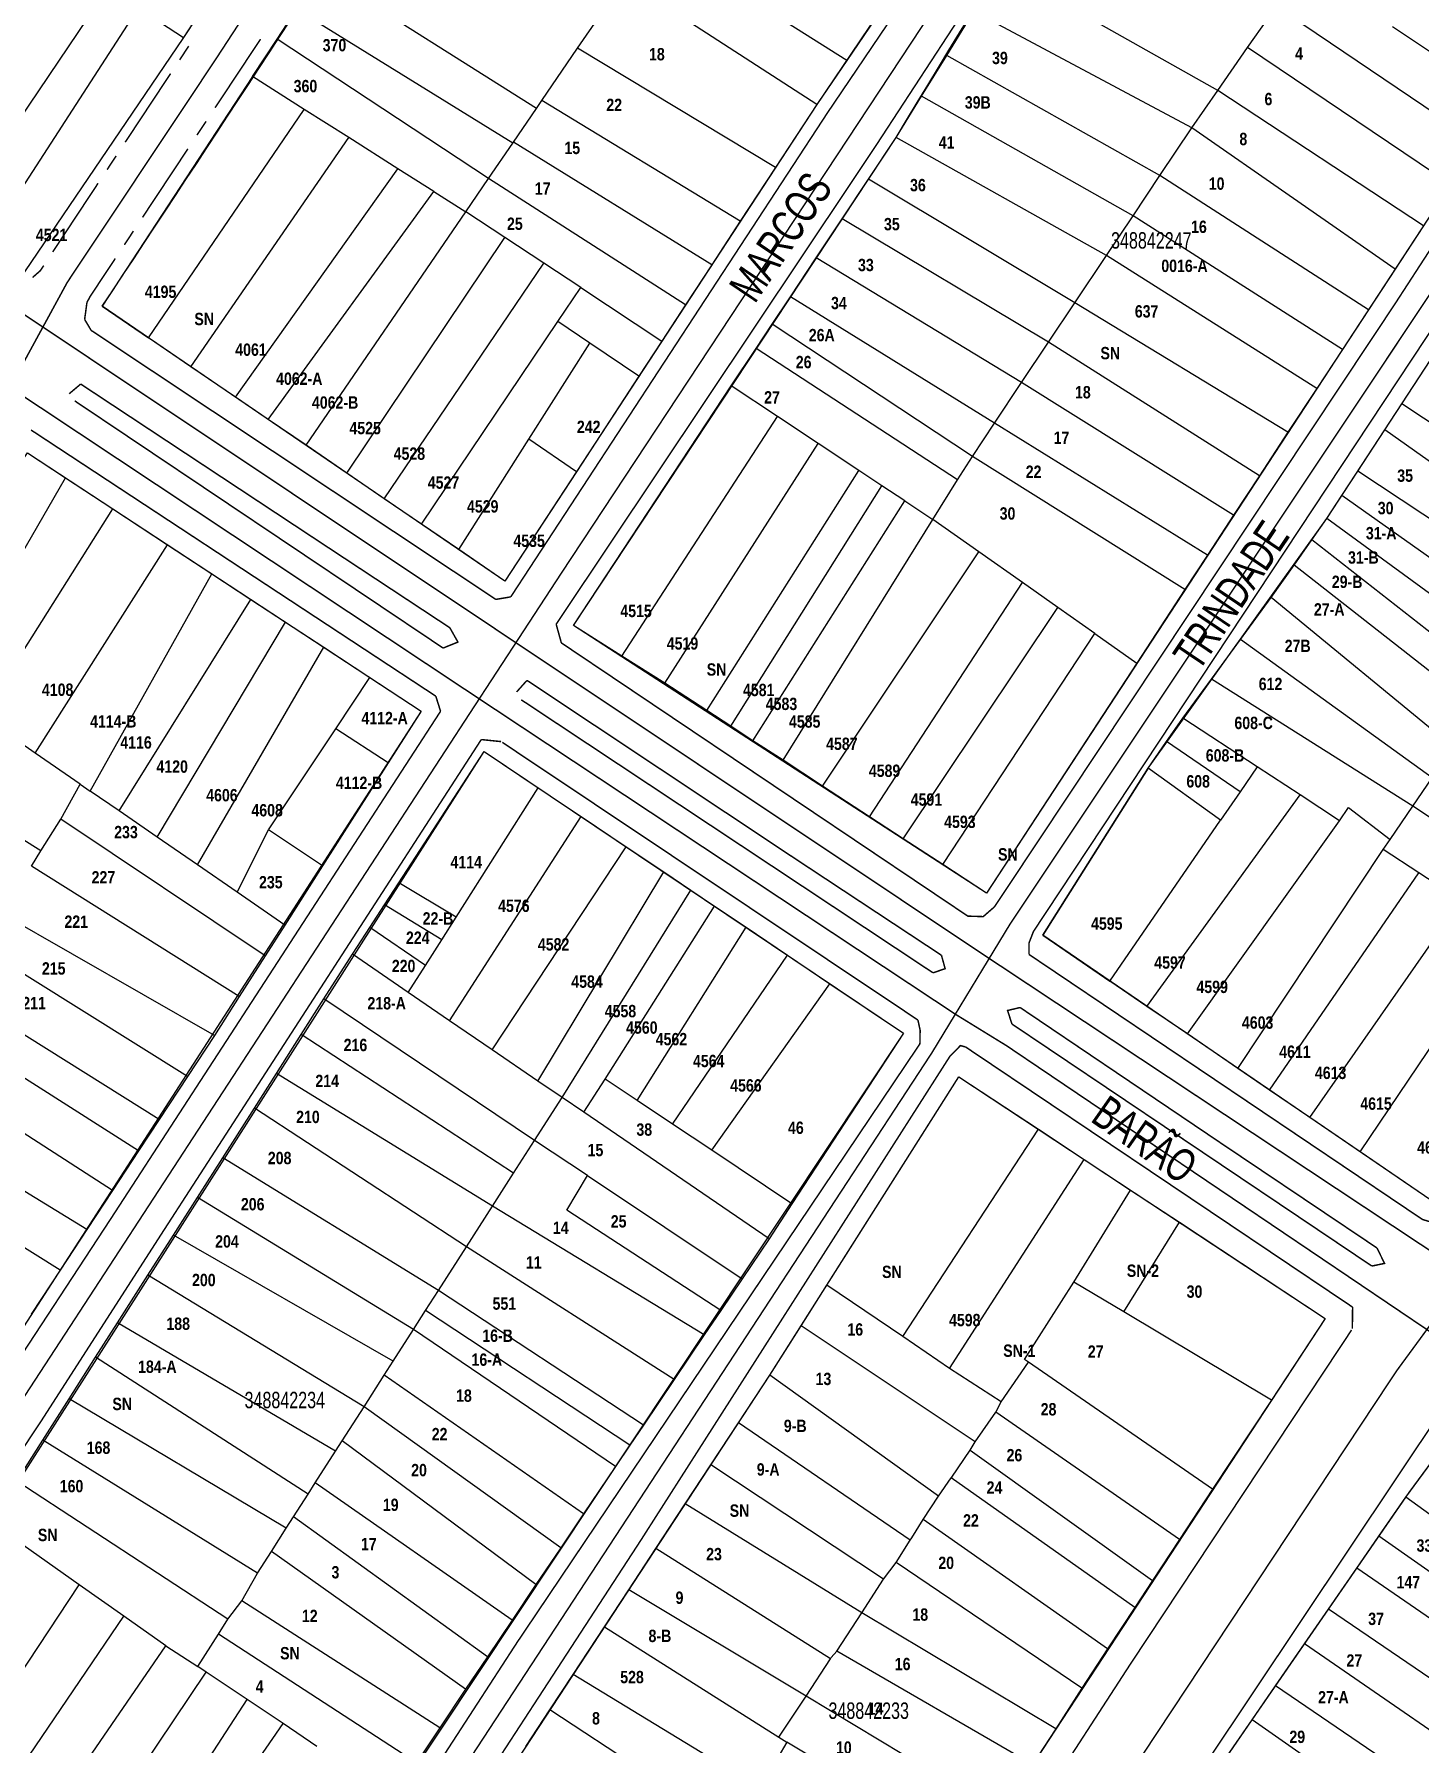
# Model space of a CAD drawing. Extents: x 203136 to 205923, y 4839890 to 4842982.
# Drawn here: x 205352.2 to 205520.8, y 4840699.6 to 4840907.6 of the extents above; entities that cross this region are included whole.
import ezdxf
from ezdxf.enums import TextEntityAlignment as Align

# ---------------------------------------------------------------- set-up
doc = ezdxf.new("R2010")
doc.units = 0
doc.header["$LTSCALE"] = 1.5
doc.header["$MEASUREMENT"] = 0
doc.linetypes.add('TRACO_13', pattern=[8, 5, -1, 1, -1])
for name, color, linetype in [('CD_MALHA_LOTES', 40, 'CONTINUOUS'), ('CD_TXT_QUADRA', 7, 'CONTINUOUS'), ('RU-QUADRAS', 210, 'CONTINUOUS'), ('SV-EIXO-RUA-N-PAV', 6, 'CONTINUOUS'), ('SV-EIXO-RUA-PAV', 20, 'CONTINUOUS'), ('SV-RUA-NAO-PAV-S-GUIA-C-GUIA', 7, 'CONTINUOUS'), ('SV-RUA-PAVIM-S-GUIA-C-GUIA', 7, 'CONTINUOUS'), ('SV-TXT-RUA-N-PAV-S-GUIA-C-GUIA', 7, 'CONTINUOUS'), ('SV-TXT-RUA-PAV-S-GUIA-C-GUIA', 7, 'CONTINUOUS'), ('Th_NmrPort', 1, 'CONTINUOUS')]:
    doc.layers.add(name, color=color, linetype=linetype)
doc.styles.add('ARIAL', font='ARIAL.TTF')
doc.styles.get("Standard").update_dxf_attribs({"font": 'swisscbo.ttf'})

msp = doc.modelspace()

# ---------------------------------------------------------------- linework, layer by layer
at = {"layer": 'CD_MALHA_LOTES', "linetype": 'Continuous', "flags": 128}
for points in [[(205451.06, 4840904.39), (205427.49, 4840919.27)], [(205496.18, 4840900.74), (205469.77, 4840915.67)], [(205341.99, 4840884.77), (205361.18, 4840913.2)], [(205413.31, 4840898.54), (205387.08, 4840915.11)], [(205447.42, 4840899.04), (205424.02, 4840914.2)], [(205373.62, 4840912.14), (205370.38, 4840907.17)], [(205455.88, 4840911.47), (205451.06, 4840904.39)], [(205346.22, 4840881.93), (205364.93, 4840910.74)], [(205364.93, 4840910.74), (205370.38, 4840907.17)], [(205381.76, 4840906.98), (205384.11, 4840910.58)], [(205410.42, 4840894.31), (205384.11, 4840910.58)], [(205418.32, 4840905.87), (205421.13, 4840909.97)], [(205463.21, 4840904.99), (205466.5, 4840910.35)], [(205493.04, 4840896.21), (205466.5, 4840910.35)], [(205499.81, 4840905.96), (205502.25, 4840909.47)], [(205527.84, 4840894.37), (205503.27, 4840910.95)], [(205370.38, 4840907.17), (205351.06, 4840878.68)], [(205378.78, 4840902.42), (205381.76, 4840906.98)], [(205407.49, 4840890.04), (205381.76, 4840906.98)], [(205522.68, 4840904.98), (205517.43, 4840908.48)], [(205413.97, 4840899.51), (205418.32, 4840905.87)], [(205442.37, 4840891.36), (205418.32, 4840905.87)], [(205460.16, 4840900.04), (205463.21, 4840904.99)], [(205489.14, 4840890.39), (205463.21, 4840904.99)], [(205496.18, 4840900.74), (205499.81, 4840905.96)], [(205524.52, 4840889.31), (205499.81, 4840905.96)], [(205451.06, 4840904.39), (205447.42, 4840899.04)], [(205378.78, 4840902.42), (205360.51, 4840874.49)], [(205385.07, 4840898.44), (205378.78, 4840902.42)], [(205493.04, 4840896.21), (205496.18, 4840900.74)], [(205521.21, 4840884.27), (205496.18, 4840900.74)], [(205410.52, 4840894.46), (205413.31, 4840898.54)], [(205413.31, 4840898.54), (205413.97, 4840899.51)], [(205438.11, 4840884.84), (205413.97, 4840899.51)], [(205447.42, 4840899.04), (205442.37, 4840891.36)], [(205457.06, 4840895), (205460.16, 4840900.04)], [(205485.87, 4840885.48), (205460.16, 4840900.04)], [(205366.12, 4840870.66), (205385.07, 4840898.44)], [(205390.48, 4840895.01), (205385.07, 4840898.44)], [(205371.28, 4840867.13), (205390.48, 4840895.01)], [(205396.46, 4840891.22), (205390.48, 4840895.01)], [(205410.42, 4840894.31), (205410.52, 4840894.46)], [(205434.64, 4840879.54), (205410.52, 4840894.46)], [(205453.7, 4840889.95), (205457.06, 4840895)], [(205482.66, 4840880.67), (205457.06, 4840895)], [(205489.14, 4840890.39), (205493.04, 4840896.21)], [(205517.76, 4840879.01), (205493.04, 4840896.21)], [(205407.49, 4840890.04), (205410.42, 4840894.31)], [(205376.71, 4840863.42), (205396.46, 4840891.22)], [(205400.85, 4840888.44), (205396.46, 4840891.22)], [(205442.37, 4840891.36), (205438.11, 4840884.84)], [(205485.87, 4840885.48), (205489.14, 4840890.39)], [(205514.5, 4840874.05), (205489.14, 4840890.39)], [(205380.7, 4840860.7), (205400.85, 4840888.44)], [(205400.85, 4840888.44), (205404.73, 4840885.99)], [(205404.73, 4840885.99), (205407.49, 4840890.04)], [(205431.45, 4840874.66), (205407.49, 4840890.04)], [(205450.5, 4840885.13), (205453.7, 4840889.95)], [(205478.8, 4840874.89), (205453.7, 4840889.95)], [(205385.29, 4840857.57), (205404.73, 4840885.99)], [(205409.48, 4840882.85), (205404.73, 4840885.99)], [(205438.11, 4840884.84), (205434.64, 4840879.54)], [(205447.34, 4840880.37), (205450.5, 4840885.13)], [(205475.61, 4840870.12), (205450.5, 4840885.13)], [(205482.66, 4840880.67), (205485.87, 4840885.48)], [(205511.34, 4840869.24), (205485.87, 4840885.48)], [(205521.21, 4840884.27), (205517.76, 4840879.01)], [(205390.23, 4840854.19), (205409.48, 4840882.85)], [(205414.22, 4840879.72), (205409.48, 4840882.85)], [(205444.2, 4840875.64), (205447.34, 4840880.37)], [(205472.32, 4840865.19), (205447.34, 4840880.37)], [(205478.8, 4840874.89), (205482.66, 4840880.67)], [(205508.21, 4840864.47), (205482.66, 4840880.67)], [(205394.79, 4840851.07), (205414.22, 4840879.72)], [(205418.7, 4840876.76), (205414.22, 4840879.72)], [(205434.64, 4840879.54), (205431.45, 4840874.66)], [(205517.76, 4840879.01), (205514.5, 4840874.05)], [(205415.93, 4840872.64), (205418.7, 4840876.76)], [(205418.7, 4840876.76), (205428.57, 4840870.24)], [(205360.51, 4840874.49), (205366.12, 4840870.66)], [(205431.45, 4840874.66), (205428.57, 4840870.24)], [(205441.97, 4840872.29), (205444.2, 4840875.64)], [(205469.04, 4840860.28), (205444.2, 4840875.64)], [(205475.61, 4840870.12), (205478.8, 4840874.89)], [(205504.72, 4840859.16), (205478.8, 4840874.89)], [(205514.5, 4840874.05), (205511.34, 4840869.24)], [(205399.34, 4840847.96), (205415.93, 4840872.64)], [(205419.81, 4840870.01), (205415.93, 4840872.64)], [(205440.03, 4840869.36), (205441.97, 4840872.29)], [(205466.33, 4840856.22), (205441.97, 4840872.29)], [(205371.28, 4840867.13), (205366.12, 4840870.66)], [(205412.4, 4840858.33), (205419.81, 4840870.01)], [(205425.78, 4840865.97), (205419.81, 4840870.01)], [(205428.57, 4840870.24), (205425.78, 4840865.97)], [(205472.32, 4840865.19), (205475.61, 4840870.12)], [(205501.24, 4840853.85), (205475.61, 4840870.12)], [(205437, 4840864.8), (205440.03, 4840869.36)], [(205464.54, 4840853.35), (205440.03, 4840869.36)], [(205511.34, 4840869.24), (205508.21, 4840864.47)], [(205376.71, 4840863.42), (205371.28, 4840867.13)], [(205425.78, 4840865.97), (205418.18, 4840854.35)], [(205518.57, 4840862.62), (205520.79, 4840866.02)], [(205380.7, 4840860.7), (205376.71, 4840863.42)], [(205417.8, 4840835.64), (205437, 4840864.8)], [(205442.63, 4840861.07), (205437, 4840864.8)], [(205469.04, 4840860.28), (205472.32, 4840865.19)], [(205498.1, 4840849.05), (205472.32, 4840865.19)], [(205508.21, 4840864.47), (205504.72, 4840859.16)], [(205516.5, 4840859.45), (205518.57, 4840862.62)], [(205541.94, 4840847.18), (205518.57, 4840862.62)], [(205385.29, 4840857.57), (205380.7, 4840860.7)], [(205423.7, 4840831.93), (205442.63, 4840861.07)], [(205447.59, 4840857.78), (205442.63, 4840861.07)], [(205466.33, 4840856.22), (205469.04, 4840860.28)], [(205494.94, 4840844.21), (205469.04, 4840860.28)], [(205504.72, 4840859.16), (205501.24, 4840853.85)], [(205513.21, 4840854.42), (205516.5, 4840859.45)], [(205539.54, 4840843.14), (205516.5, 4840859.45)], [(205390.23, 4840854.19), (205385.29, 4840857.57)], [(205403.86, 4840844.88), (205412.4, 4840858.33)], [(205418.18, 4840854.35), (205412.4, 4840858.33)], [(205428.93, 4840828.63), (205447.59, 4840857.78)], [(205452.51, 4840854.52), (205447.59, 4840857.78)], [(205351.4, 4840856.66), (205356.05, 4840853.61)], [(205464.54, 4840853.35), (205466.33, 4840856.22)], [(205492.19, 4840840.01), (205466.33, 4840856.22)], [(205341.14, 4840827.85), (205356.05, 4840853.61)], [(205356.05, 4840853.61), (205361.78, 4840849.85)], [(205394.79, 4840851.07), (205390.23, 4840854.19)], [(205418.18, 4840854.35), (205409.48, 4840841.04)], [(205434.04, 4840825.29), (205452.51, 4840854.52)], [(205455.33, 4840852.65), (205452.51, 4840854.52)], [(205461.54, 4840848.54), (205464.54, 4840853.35)], [(205501.24, 4840853.85), (205498.1, 4840849.05)], [(205511.29, 4840851.47), (205513.21, 4840854.42)], [(205536.92, 4840838.72), (205513.21, 4840854.42)], [(205399.34, 4840847.96), (205394.79, 4840851.07)], [(205436.94, 4840823.4), (205455.33, 4840852.65)], [(205439.65, 4840821.63), (205458.11, 4840850.81)], [(205458.11, 4840850.81), (205455.33, 4840852.65)], [(205458.11, 4840850.81), (205461.54, 4840848.54)], [(205509.46, 4840848.66), (205511.29, 4840851.47)], [(205534.44, 4840835.07), (205511.29, 4840851.47)], [(205345.85, 4840824.6), (205361.78, 4840849.85)], [(205361.78, 4840849.85), (205368.45, 4840845.47)], [(205498.1, 4840849.05), (205494.94, 4840844.21)], [(205507.64, 4840846.08), (205509.46, 4840848.66)], [(205532.32, 4840831.95), (205509.46, 4840848.66)], [(205403.86, 4840844.88), (205399.34, 4840847.96)], [(205443.3, 4840819.25), (205461.54, 4840848.54)], [(205467.1, 4840844.62), (205461.54, 4840848.54)], [(205352.33, 4840820.13), (205368.45, 4840845.47)], [(205368.45, 4840845.47), (205373.81, 4840841.95)], [(205409.48, 4840841.04), (205403.86, 4840844.88)], [(205448.09, 4840816.12), (205467.1, 4840844.62)], [(205472.43, 4840840.88), (205467.1, 4840844.62)], [(205505.47, 4840843), (205507.64, 4840846.08)], [(205529.99, 4840828.53), (205507.64, 4840846.08)], [(205494.94, 4840844.21), (205492.19, 4840840.01)], [(205502.68, 4840839.05), (205505.47, 4840843)], [(205527.88, 4840825.42), (205505.47, 4840843)], [(205359.04, 4840815.51), (205373.81, 4840841.95)], [(205373.81, 4840841.95), (205378.59, 4840838.81)], [(205453.82, 4840812.38), (205472.43, 4840840.88)], [(205476.73, 4840837.85), (205472.43, 4840840.88)], [(205362.54, 4840813.09), (205378.59, 4840838.81)], [(205378.59, 4840838.81), (205382.8, 4840836.05)], [(205492.19, 4840840.01), (205486.35, 4840831.08)], [(205498.94, 4840833.94), (205502.68, 4840839.05)], [(205524.79, 4840820.88), (205502.68, 4840839.05)], [(205457.92, 4840809.71), (205476.73, 4840837.85)], [(205481.24, 4840834.68), (205476.73, 4840837.85)], [(205367.18, 4840809.89), (205382.8, 4840836.05)], [(205382.8, 4840836.05), (205387.45, 4840833)], [(205423.7, 4840831.93), (205417.8, 4840835.64)], [(205462.72, 4840806.58), (205481.24, 4840834.68)], [(205481.24, 4840834.68), (205486.35, 4840831.08)], [(205372.09, 4840806.51), (205387.45, 4840833)], [(205387.45, 4840833), (205393.06, 4840829.32)], [(205495.4, 4840829.12), (205498.94, 4840833.94)], [(205522.24, 4840817.12), (205498.94, 4840833.94)], [(205428.93, 4840828.63), (205423.7, 4840831.93)], [(205486.35, 4840831.08), (205468.06, 4840803.09)], [(205388.9, 4840823.07), (205393.06, 4840829.32)], [(205393.06, 4840829.32), (205399.3, 4840825.22)], [(205434.04, 4840825.29), (205428.93, 4840828.63)], [(205491.92, 4840824.37), (205495.4, 4840829.12)], [(205519.9, 4840813.68), (205495.4, 4840829.12)], [(205352.33, 4840820.13), (205345.85, 4840824.6)], [(205399.3, 4840825.22), (205395.28, 4840818.92)], [(205436.94, 4840823.4), (205434.04, 4840825.29)], [(205489.96, 4840821.53), (205491.92, 4840824.37)], [(205500.99, 4840818.45), (205491.92, 4840824.37)], [(205353.03, 4840808.22), (205329.29, 4840823.13)], [(205380.72, 4840810.77), (205388.9, 4840823.07)], [(205395.28, 4840818.92), (205388.9, 4840823.07)], [(205439.65, 4840821.63), (205436.94, 4840823.4)], [(205443.3, 4840819.25), (205439.65, 4840821.63)], [(205357.81, 4840816.36), (205352.33, 4840820.13)], [(205396.57, 4840804.33), (205406.97, 4840820.32)], [(205406.97, 4840820.32), (205413.53, 4840815.91)], [(205487.73, 4840818.3), (205489.96, 4840821.53)], [(205498.9, 4840815.41), (205489.96, 4840821.53)], [(205395.28, 4840818.92), (205387.29, 4840806.39)], [(205448.09, 4840816.12), (205443.3, 4840819.25)], [(205487.73, 4840818.3), (205474.9, 4840797.97)], [(205496.52, 4840811.96), (205487.73, 4840818.3)], [(205500.99, 4840818.45), (205498.9, 4840815.41)], [(205506.2, 4840815.03), (205500.99, 4840818.45)], [(205355.47, 4840812.1), (205357.81, 4840816.36)], [(205357.81, 4840816.36), (205359.04, 4840815.51)], [(205362.54, 4840813.09), (205359.04, 4840815.51)], [(205403.53, 4840800.16), (205413.53, 4840815.91)], [(205413.53, 4840815.91), (205418.77, 4840812.39)], [(205453.82, 4840812.38), (205448.09, 4840816.12)], [(205498.9, 4840815.41), (205496.52, 4840811.96)], [(205519.9, 4840813.68), (205522.24, 4840817.12)], [(205487.57, 4840789.31), (205506.2, 4840815.03)], [(205510.98, 4840811.89), (205506.2, 4840815.03)], [(205510.98, 4840811.89), (205512.09, 4840813.49)], [(205512.09, 4840813.49), (205517.14, 4840809.63)], [(205517.14, 4840809.63), (205519.9, 4840813.68)], [(205544.11, 4840797.61), (205519.9, 4840813.68)], [(205353.03, 4840808.22), (205355.47, 4840812.1)], [(205380.32, 4840795.45), (205355.47, 4840812.1)], [(205367.18, 4840809.89), (205362.54, 4840813.09)], [(205402.74, 4840787.57), (205418.77, 4840812.39)], [(205418.77, 4840812.39), (205424.23, 4840808.72)], [(205457.92, 4840809.71), (205453.82, 4840812.38)], [(205483.07, 4840792.39), (205496.52, 4840811.96)], [(205492.5, 4840785.95), (205510.98, 4840811.89)], [(205372.09, 4840806.51), (205367.18, 4840809.89)], [(205376.9, 4840803.19), (205380.72, 4840810.77)], [(205387.29, 4840806.39), (205380.72, 4840810.77)], [(205462.72, 4840806.58), (205457.92, 4840809.71)], [(205516.3, 4840808.39), (205517.14, 4840809.63)], [(205351.88, 4840806.38), (205353.03, 4840808.22)], [(205407.91, 4840784.04), (205424.23, 4840808.72)], [(205424.23, 4840808.72), (205428.8, 4840805.66)], [(205498.63, 4840781.76), (205516.3, 4840808.39)], [(205520.63, 4840805.57), (205516.3, 4840808.39)], [(205377.17, 4840790.51), (205351.88, 4840806.38)], [(205376.9, 4840803.19), (205372.09, 4840806.51)], [(205387.29, 4840806.39), (205382.7, 4840799.19)], [(205413.5, 4840780.22), (205428.8, 4840805.66)], [(205428.8, 4840805.66), (205432.09, 4840803.44)], [(205468.06, 4840803.09), (205462.72, 4840806.58)], [(205502.49, 4840779.13), (205520.63, 4840805.57)], [(205525.8, 4840802.18), (205520.63, 4840805.57)], [(205382.7, 4840799.19), (205376.9, 4840803.19)], [(205394.84, 4840801.68), (205396.57, 4840804.33)], [(205403.53, 4840800.16), (205396.57, 4840804.33)], [(205416.43, 4840778.23), (205432.09, 4840803.44)], [(205432.09, 4840803.44), (205434.97, 4840801.51)], [(205393.05, 4840798.92), (205394.84, 4840801.68)], [(205401.8, 4840797.42), (205394.84, 4840801.68)], [(205421.68, 4840780.45), (205434.97, 4840801.51)], [(205434.97, 4840801.51), (205438.81, 4840798.93)], [(205507.38, 4840775.79), (205525.8, 4840802.18)], [(205374.14, 4840785.76), (205348.26, 4840800.62)], [(205382.7, 4840799.19), (205380.32, 4840795.45)], [(205390.92, 4840795.65), (205393.05, 4840798.92)], [(205399.8, 4840794.27), (205393.05, 4840798.92)], [(205401.8, 4840797.42), (205403.53, 4840800.16)], [(205425.58, 4840777.85), (205438.81, 4840798.93)], [(205438.81, 4840798.93), (205443.83, 4840795.55)], [(205399.8, 4840794.27), (205401.8, 4840797.42)], [(205474.9, 4840797.97), (205483.07, 4840792.39)], [(205370.86, 4840780.77), (205345.68, 4840796.51)], [(205380.32, 4840795.45), (205377.17, 4840790.51)], [(205387.47, 4840790.23), (205390.92, 4840795.65)], [(205397.72, 4840791), (205390.92, 4840795.65)], [(205429.84, 4840775), (205443.83, 4840795.55)], [(205443.83, 4840795.55), (205449.01, 4840792.07)], [(205397.72, 4840791), (205399.8, 4840794.27)], [(205367.43, 4840775.55), (205342.37, 4840791.25)], [(205377.17, 4840790.51), (205374.14, 4840785.76)], [(205402.74, 4840787.57), (205397.72, 4840791)], [(205434.63, 4840771.8), (205449.01, 4840792.07)], [(205449.01, 4840792.07), (205457.96, 4840786.06)], [(205487.57, 4840789.31), (205483.07, 4840792.39)], [(205384.7, 4840785.89), (205387.47, 4840790.23)], [(205413.09, 4840773.01), (205387.47, 4840790.23)], [(205492.5, 4840785.95), (205487.57, 4840789.31)], [(205513.48, 4840771.62), (205525.26, 4840789.06)], [(205364.92, 4840771.73), (205340.05, 4840787.55)], [(205407.91, 4840784.04), (205402.74, 4840787.57)], [(205374.14, 4840785.76), (205370.86, 4840780.77)], [(205381.68, 4840781.14), (205384.7, 4840785.89)], [(205410.53, 4840769.01), (205384.7, 4840785.89)], [(205457.96, 4840786.06), (205444.38, 4840765.3)], [(205498.63, 4840781.76), (205492.5, 4840785.95)], [(205413.5, 4840780.22), (205407.91, 4840784.04)], [(205361.76, 4840766.93), (205339.86, 4840781.04)], [(205370.86, 4840780.77), (205367.43, 4840775.55)], [(205379, 4840776.93), (205381.68, 4840781.14)], [(205407.96, 4840764.99), (205381.68, 4840781.14)], [(205416.43, 4840778.23), (205413.5, 4840780.22)], [(205419.07, 4840776.42), (205421.68, 4840780.45)], [(205425.58, 4840777.85), (205421.68, 4840780.45)], [(205448.64, 4840755.41), (205464.69, 4840780.75)], [(205464.69, 4840780.75), (205474.36, 4840774.37)], [(205502.49, 4840779.13), (205498.63, 4840781.76)], [(205413.09, 4840773.01), (205416.43, 4840778.23)], [(205419.07, 4840776.42), (205416.43, 4840778.23)], [(205507.38, 4840775.79), (205502.49, 4840779.13)], [(205375.15, 4840770.9), (205379, 4840776.93)], [(205404.79, 4840760.04), (205379, 4840776.93)], [(205441.6, 4840761.04), (205419.07, 4840776.42)], [(205429.84, 4840775), (205425.58, 4840777.85)], [(205358.63, 4840762.16), (205336.5, 4840775.71)], [(205367.43, 4840775.55), (205364.92, 4840771.73)], [(205434.63, 4840771.8), (205429.84, 4840775)], [(205457.88, 4840749.13), (205474.36, 4840774.37)], [(205474.36, 4840774.37), (205479.92, 4840770.7)], [(205513.48, 4840771.62), (205507.38, 4840775.79)], [(205355.38, 4840757.22), (205330.7, 4840772.68)], [(205364.92, 4840771.73), (205361.76, 4840766.93)], [(205410.53, 4840769.01), (205413.09, 4840773.01)], [(205419.51, 4840768.72), (205413.09, 4840773.01)], [(205444.38, 4840765.3), (205434.63, 4840771.8)], [(205372.08, 4840766.07), (205375.15, 4840770.9)], [(205401.39, 4840754.73), (205375.15, 4840770.9)], [(205463.57, 4840745.26), (205479.92, 4840770.7)], [(205479.92, 4840770.7), (205485.58, 4840766.96)], [(205522.1, 4840765.73), (205513.48, 4840771.62)], [(205407.96, 4840764.99), (205410.53, 4840769.01)], [(205417.02, 4840764.53), (205419.51, 4840768.72)], [(205419.51, 4840768.72), (205438.33, 4840756.18)], [(205361.76, 4840766.93), (205358.63, 4840762.16)], [(205369.15, 4840761.47), (205372.08, 4840766.07)], [(205398.37, 4840750.02), (205372.08, 4840766.07)], [(205478.69, 4840755.75), (205485.58, 4840766.96)], [(205485.58, 4840766.96), (205491.52, 4840763.04)], [(205404.79, 4840760.04), (205407.96, 4840764.99)], [(205433.73, 4840749.36), (205407.96, 4840764.99)], [(205435.72, 4840752.32), (205417.02, 4840764.53)], [(205444.38, 4840765.3), (205441.6, 4840761.04)], [(205358.63, 4840762.16), (205355.38, 4840757.22)], [(205366.06, 4840756.61), (205369.15, 4840761.47)], [(205395.89, 4840746.14), (205369.15, 4840761.47)], [(205484.75, 4840752.13), (205491.52, 4840763.04)], [(205491.52, 4840763.04), (205509.24, 4840751.35)], [(205401.39, 4840754.73), (205404.79, 4840760.04)], [(205430.06, 4840743.91), (205404.79, 4840760.04)], [(205441.6, 4840761.04), (205438.33, 4840756.18)], [(205355.38, 4840757.22), (205351.86, 4840751.86)], [(205362.37, 4840750.83), (205366.06, 4840756.61)], [(205392.35, 4840740.61), (205366.06, 4840756.61)], [(205438.33, 4840756.18), (205435.72, 4840752.32)], [(205445.5, 4840750.46), (205448.64, 4840755.41)], [(205457.88, 4840749.13), (205448.64, 4840755.41)], [(205472.67, 4840746.36), (205478.69, 4840755.75)], [(205484.75, 4840752.13), (205478.69, 4840755.75)], [(205399.83, 4840752.3), (205401.39, 4840754.73)], [(205426.32, 4840738.36), (205401.39, 4840754.73)], [(205398.37, 4840750.02), (205399.83, 4840752.3)], [(205424.68, 4840735.94), (205399.83, 4840752.3)], [(205435.72, 4840752.32), (205433.73, 4840749.36)], [(205502.7, 4840741.42), (205484.75, 4840752.13)], [(205509.24, 4840751.35), (205502.7, 4840741.42)], [(205359.68, 4840746.62), (205362.37, 4840750.83)], [(205388.88, 4840735.19), (205362.37, 4840750.83)], [(205395.89, 4840746.14), (205398.37, 4840750.02)], [(205422.94, 4840733.35), (205398.37, 4840750.02)], [(205433.73, 4840749.36), (205430.06, 4840743.91)], [(205441.69, 4840744.43), (205445.5, 4840750.46)], [(205466.68, 4840736.35), (205445.5, 4840750.46)], [(205463.57, 4840745.26), (205457.88, 4840749.13)], [(205356.47, 4840741.56), (205359.68, 4840746.62)], [(205385.53, 4840729.95), (205359.68, 4840746.62)], [(205394.81, 4840744.45), (205395.89, 4840746.14)], [(205469.85, 4840741.19), (205463.57, 4840745.26)], [(205469.85, 4840741.19), (205473.17, 4840746.01)], [(205473.17, 4840746.01), (205472.67, 4840746.36)], [(205495.55, 4840730.56), (205473.17, 4840746.01)], [(205392.35, 4840740.61), (205394.81, 4840744.45)], [(205419.05, 4840727.58), (205394.81, 4840744.45)], [(205430.06, 4840743.91), (205426.32, 4840738.36)], [(205437.89, 4840738.64), (205441.69, 4840744.43)], [(205462.21, 4840729.73), (205441.69, 4840744.43)], [(205353.29, 4840736.54), (205356.47, 4840741.56)], [(205382.89, 4840725.83), (205356.47, 4840741.56)], [(205389.69, 4840736.45), (205392.35, 4840740.61)], [(205416.26, 4840723.43), (205392.35, 4840740.61)], [(205469.17, 4840739.95), (205469.85, 4840741.19)], [(205502.7, 4840741.42), (205495.55, 4840730.56)], [(205434.53, 4840733.54), (205437.89, 4840738.64)], [(205458.77, 4840724.39), (205437.89, 4840738.64)], [(205466.68, 4840736.35), (205469.17, 4840739.95)], [(205491.52, 4840724.44), (205469.17, 4840739.95)], [(205519.06, 4840729.6), (205526.4, 4840739.56)], [(205350.13, 4840731.54), (205353.29, 4840736.54)], [(205379.39, 4840720.36), (205353.29, 4840736.54)], [(205388.88, 4840735.19), (205389.69, 4840736.45)], [(205413.25, 4840718.96), (205389.69, 4840736.45)], [(205426.32, 4840738.36), (205424.68, 4840735.94)], [(205466.06, 4840735.33), (205466.68, 4840736.35)], [(205386.41, 4840731.33), (205388.88, 4840735.19)], [(205424.68, 4840735.94), (205422.94, 4840733.35)], [(205463.85, 4840732.05), (205466.06, 4840735.33)], [(205466.06, 4840735.33), (205488.25, 4840719.48)], [(205422.94, 4840733.35), (205419.05, 4840727.58)], [(205431.42, 4840728.8), (205434.53, 4840733.54)], [(205455.53, 4840719.62), (205434.53, 4840733.54)], [(205375.79, 4840714.74), (205350.13, 4840731.54)], [(205385.53, 4840729.95), (205386.41, 4840731.33)], [(205410.34, 4840714.65), (205386.41, 4840731.33)], [(205463.768721, 4840731.93502), (205463.85, 4840732.05)], [(205486.09, 4840716.18), (205463.768721, 4840731.93502)], [(205495.55, 4840730.56), (205491.52, 4840724.44)], [(205383.77, 4840727.21), (205385.53, 4840729.95)], [(205427.84, 4840723.35), (205431.42, 4840728.8)], [(205452.87, 4840715.54), (205431.42, 4840728.8)], [(205460.34, 4840726.9), (205462.21, 4840729.73)], [(205515.78, 4840724.85), (205519.06, 4840729.6)], [(205545.34, 4840710.63), (205519.06, 4840729.6)], [(205357.71, 4840718.94), (205346.96, 4840726.52)], [(205382.89, 4840725.83), (205383.77, 4840727.21)], [(205407.34, 4840710.19), (205383.77, 4840727.21)], [(205419.05, 4840727.58), (205416.26, 4840723.43)], [(205458.96, 4840724.66), (205460.34, 4840726.9)], [(205482.78, 4840711.16), (205460.34, 4840726.9)], [(205381.08, 4840723.01), (205382.89, 4840725.83)], [(205457.06, 4840721.66), (205458.77, 4840724.39)], [(205458.77, 4840724.39), (205458.96, 4840724.66)], [(205491.52, 4840724.44), (205488.25, 4840719.48)], [(205513.09, 4840720.96), (205515.78, 4840724.85)], [(205542.32, 4840706.25), (205515.78, 4840724.85)], [(205379.39, 4840720.36), (205381.08, 4840723.01)], [(205404.68, 4840706.24), (205381.08, 4840723.01)], [(205416.26, 4840723.43), (205413.25, 4840718.96)], [(205424.56, 4840718.34), (205427.84, 4840723.35)], [(205449.06, 4840709.93), (205427.84, 4840723.35)], [(205377.47, 4840716.98), (205379.39, 4840720.36)], [(205455.53, 4840719.62), (205457.06, 4840721.66)], [(205479.66, 4840706.35), (205457.06, 4840721.66)], [(205509.64, 4840715.96), (205513.09, 4840720.96)], [(205539.81, 4840702.59), (205513.09, 4840720.96)], [(205340.38, 4840692.75), (205357.71, 4840718.94)], [(205363.12, 4840715.12), (205357.71, 4840718.94)], [(205413.25, 4840718.96), (205410.34, 4840714.65)], [(205421.59, 4840713.83), (205424.56, 4840718.34)], [(205446.1, 4840705.41), (205424.56, 4840718.34)], [(205452.87, 4840715.54), (205455.53, 4840719.62)], [(205488.25, 4840719.48), (205486.09, 4840716.18)], [(205375.79, 4840714.74), (205377.47, 4840716.98)], [(205401.56, 4840701.56), (205377.47, 4840716.98)], [(205449.84, 4840710.88), (205452.87, 4840715.54)], [(205476.49, 4840701.43), (205452.87, 4840715.54)], [(205486.09, 4840716.18), (205482.78, 4840711.16)], [(205506.74, 4840711.76), (205509.64, 4840715.96)], [(205536.45, 4840697.72), (205509.64, 4840715.96)], [(205345.43, 4840689.12), (205363.12, 4840715.12)], [(205368.25, 4840711.51), (205363.12, 4840715.12)], [(205374.62, 4840712.95), (205375.79, 4840714.74)], [(205410.34, 4840714.65), (205407.34, 4840710.19)], [(205417.78, 4840708.03), (205421.59, 4840713.83)], [(205421.59, 4840713.83), (205442.79, 4840700.41)], [(205350.4, 4840685.54), (205368.25, 4840711.51)], [(205368.25, 4840711.51), (205372.11, 4840708.99)], [(205372.11, 4840708.99), (205374.62, 4840712.95)], [(205398.74, 4840697.28), (205374.62, 4840712.95)], [(205503.2, 4840706.63), (205506.74, 4840711.76)], [(205533.45, 4840693.34), (205506.74, 4840711.76)], [(205407.34, 4840710.19), (205404.68, 4840706.24)], [(205446.1, 4840705.41), (205449.06, 4840709.93)], [(205449.06, 4840709.93), (205449.16, 4840710.08)], [(205449.16, 4840710.08), (205449.84, 4840710.88)], [(205473.66, 4840697.06), (205449.84, 4840710.88)], [(205482.78, 4840711.16), (205479.66, 4840706.35)], [(205355.43, 4840681.92), (205373.12, 4840708.33)], [(205373.12, 4840708.33), (205372.11, 4840708.99)], [(205378.11, 4840704.99), (205373.12, 4840708.33)], [(205414.95, 4840703.72), (205417.78, 4840708.03)], [(205440.48, 4840694.2), (205417.78, 4840708.03)], [(205404.68, 4840706.24), (205401.56, 4840701.56)], [(205442.79, 4840700.41), (205446.1, 4840705.41)], [(205469.8, 4840691.11), (205446.1, 4840705.41)], [(205479.66, 4840706.35), (205476.49, 4840701.43)], [(205500.37, 4840702.53), (205503.2, 4840706.63)], [(205530.04, 4840688.38), (205503.2, 4840706.63)], [(205360.68, 4840678.13), (205378.11, 4840704.99)], [(205382.49, 4840702.05), (205378.11, 4840704.99)], [(205412.02, 4840699.26), (205414.95, 4840703.72)], [(205437.41, 4840688.96), (205414.95, 4840703.72)], [(205364.25, 4840675.57), (205382.49, 4840702.05)], [(205386.62, 4840699.28), (205382.49, 4840702.05)], [(205401.56, 4840701.56), (205398.74, 4840697.28)], [(205476.49, 4840701.43), (205473.66, 4840697.06)], [(205497.15, 4840697.86), (205500.37, 4840702.53)], [(205526.96, 4840683.9), (205500.37, 4840702.53)], [(205443.78, 4840699.78), (205440.48, 4840694.2)], [(205442.79, 4840700.41), (205443.78, 4840699.78)], [(205466.57, 4840686.11), (205443.78, 4840699.78)]]:
    msp.add_lwpolyline(points, dxfattribs=at)
at = {"layer": 'CD_MALHA_LOTES', "linetype": 'Continuous'}
msp.add_lwpolyline([(205462.21, 4840729.73), (205463.768721, 4840731.93502)], dxfattribs=at)
at = {"layer": 'RU-QUADRAS', "color": 6, "linetype": 'Continuous'}
for points in [[(205302.06, 4840911.36), (205302.04, 4840913.84), (205323.28, 4840945.44), (205381.15, 4841036.28), (205432.85, 4841002.98), (205370.38, 4840907.17), (205351.06, 4840878.68)], [(205272.36, 4840735.8), (205293.22, 4840768.53), (205351.4, 4840856.66), (205399.3, 4840825.22), (205320.62, 4840703.49)], [(205329.96, 4840699.64), (205406.97, 4840820.32), (205457.96, 4840786.06), (205377.98, 4840665.69), (205340.38, 4840692.75)], [(205387.14, 4840661.23), (205441.69, 4840744.43), (205464.69, 4840780.75), (205509.24, 4840751.35), (205431.36, 4840632.56)]]:
    msp.add_lwpolyline(points, close=True, dxfattribs=at)
for points in [[(205360.51, 4840874.49, 0.0051041595), (205440.74, 4840998.43), (205492.7, 4840966.13), (205447.42, 4840899.04), (205409.48, 4840841.04)], [(205417.8, 4840835.64), (205457.06, 4840895, -0.0155347643), (205499.97, 4840962.01), (205551.5, 4840930.59), (205468.06, 4840803.09)], [(205474.9, 4840797.97), (205487.73, 4840818.3), (205509.46, 4840848.66), (205557.19, 4840921.75), (205602.77, 4840890.89, -0.0079127871), (205555.02, 4840815.87), (205544.11, 4840797.61), (205522.1, 4840765.73)], [(205447.06, 4840618.72), (205485.28, 4840678.68), (205551.88, 4840637.1), (205556.46, 4840643.81), (205516.41, 4840668.46), (205518.24, 4840671.2), (205505.72, 4840679.29), (205503.13, 4840675.63), (205488.33, 4840685.09), (205519.46, 4840730.17), (205526.4, 4840739.56), (205562.03, 4840717.51), (205564.77, 4840716.29, -0.0100029627), (205620.54, 4840680.05), (205567.98, 4840594.46), (205546.23, 4840555.09)]]:
    msp.add_lwpolyline(points, format="xyb", close=True, dxfattribs=at)
at = {"layer": 'SV-EIXO-RUA-N-PAV', "const_width": 0.18}
for points in [[(205433.260072, 4840994.491023), (205410.708348, 4840960.301368), (205374.242832, 4840904.439301), (205356.242833, 4840877.387577), (205346.466971, 4840859.439302), (205339.122143, 4840847.904819), (205320.294558, 4840819.508269), (205305.501455, 4840796.542752), (205267.587663, 4840739.232409), (205257.087663, 4840723.24965), (205217.311802, 4840662.111721), (205202.311802, 4840640.025515), (205187.725596, 4840619.180688), (205172.77732, 4840594.922068), (205171.122148, 4840592.439309)], [(205492.956923, 4840958.170791), (205416.388914, 4840842.089781), (205405.441095, 4840825.325933), (205345.22809, 4840732.953709), (205320.595497, 4840693.267865), (205290.488994, 4840649.134469), (205268.926988, 4840616.247819), (205232.695881, 4840561.511577), (205228.223273, 4840555.393768), (205225.488617, 4840551.285055), (205222.177172, 4840546.0257), (205185.361693, 4840489.731131), (205181.660666, 4840486.030104), (205179.712757, 4840485.640522), (205176.303916, 4840487.978013), (205127.898378, 4840523.040375), (205107.347938, 4840537.844483), (205073.927448, 4840560.525559), (205068.486496, 4840564.370108)], [(205561.892922, 4840929.85008), (205554.951696, 4840925.948575), (205550.962413, 4840921.329406), (205521.761673, 4840875.617477), (205470.944407, 4840799.369421), (205461.402955, 4840783.654088), (205423.517776, 4840725.750567), (205381.890851, 4840662.140885), (205377.387308, 4840654.950498), (205371.788137, 4840646.425551), (205355.698629, 4840621.730027), (205334.557764, 4840590.018729), (205318.468256, 4840564.013594), (205290.498704, 4840520.60934), (205283.015212, 4840510.319539), (205250.836196, 4840462.238102), (205221.380886, 4840419.230269), (205202.474128, 4840392.080363)]]:
    msp.add_lwpolyline(points, dxfattribs=at)
at = {"layer": 'SV-EIXO-RUA-PAV', "const_width": 0.18}
for points in [[(205073.2, 4841049.34), (205085.533573, 4841041.12189), (205113.253451, 4841022.473973), (205150.099903, 4840997.683263), (205155.938438, 4840994.087555), (205183.274152, 4840975.629794), (205209.515317, 4840957.825041), (205220.698467, 4840950.860097), (205274.920673, 4840913.840876), (205295.037468, 4840901.068308), (205349.800796, 4840864.271392), (205406.557957, 4840826.588268), (205464.274, 4840788.350391), (205470.500627, 4840784.518621), (205522.149701, 4840749.633543), (205622.893335, 4840682.577559), (205628.902636, 4840678.588572)], [(205087.63, 4841049.34), (205153.018287, 4841006.021505), (205220.207978, 4840960.57178), (205354.030769, 4840871.451915), (205468.265428, 4840795.215647), (205526.988437, 4840756.29116), (205626.725105, 4840689.602471), (205635.953783, 4840683.383352)], [(205649.27, 4841049.33), (205646.077016, 4841042.921976), (205643.255294, 4841034.58507), (205638.12489, 4841018.712882), (205634.245022, 4841008.227619), (205631.4233, 4840998.287461), (205629.627658, 4840986.070686), (205626.792312, 4840963.200029), (205621.562218, 4840921.119444), (205621.352256, 4840915.240501), (205620.197464, 4840911.251218), (205611.274068, 4840891.409786), (205598.833805, 4840872.303222), (205554.60513, 4840800.009101), (205530.226079, 4840761.743768), (205517.91311, 4840744.941695), (205482.011721, 4840690.664545), (205474.224488, 4840678.919864)]]:
    msp.add_lwpolyline(points, dxfattribs=at)
at = {"layer": 'SV-RUA-NAO-PAV-S-GUIA-C-GUIA', "linetype": 'TRACO_13', "const_width": 0.18}
for points in [[(205490.66, 4840960.03), (205448.73, 4840898.05), (205410.19, 4840839.13)], [(205415.71, 4840835.8), (205454.37, 4840893.67), (205495.37, 4840956.44)], [(205552.47, 4840932.34), (205553.08, 4840930.5), (205551.95, 4840927.8), (205541.18, 4840910.9), (205517.68, 4840874.69), (205469.03, 4840801.43), (205467.65, 4840800.23), (205465.78, 4840800.29)], [(205565.65, 4840923), (205561.6, 4840923.38), (205556.94, 4840922.99), (205553.14, 4840919.86), (205521.79, 4840871.05), (205473.76, 4840798.42), (205473.22, 4840797.02), (205473.22, 4840795.63)], [(205319.45, 4840700.65), (205320.37, 4840700.68), (205321.37, 4840702.13), (205361.77, 4840763.82), (205401.65, 4840825.21)], [(205406.6, 4840821.77), (205367.75, 4840761.7), (205353.13, 4840738.95), (205339.71, 4840718.7), (205331.61, 4840705.54), (205326.9, 4840698.48), (205326.75, 4840697.17), (205326.77, 4840695.8)], [(205376.92, 4840662.6), (205378.18, 4840662.62), (205379.58, 4840663.58), (205410.95, 4840711.92), (205459.95, 4840784.75), (205459.98, 4840786.4), (205459.71, 4840787.65)], [(205465.51, 4840784.37), (205464.88, 4840784.54), (205463.59, 4840783.22), (205425.97, 4840724.3), (205384.46, 4840660.54), (205384.21, 4840659.3), (205384.37, 4840657.68)]]:
    msp.add_lwpolyline(points, dxfattribs=at)
at = {"layer": 'SV-RUA-NAO-PAV-S-GUIA-C-GUIA', "const_width": 0.18}
for points in [[(205374.230296, 4840898.640207), (205379.750455, 4840906.978542)], [(205370.6, 4840905.5), (205369.913152, 4840904.460384)], [(205371.011709, 4840906.131651), (205370.6, 4840905.5)], [(205368.810684, 4840902.791682), (205363.298345, 4840894.448175)], [(205372.022232, 4840895.304873), (205373.126264, 4840896.97254)], [(205362.195877, 4840892.779474), (205361.093409, 4840891.110772)], [(205365.398041, 4840885.29887), (205370.9182, 4840893.637206)], [(205359.990941, 4840889.442071), (205354.478602, 4840881.098563)], [(205363.189977, 4840881.963536), (205364.294009, 4840883.631203)], [(205359.05, 4840875.71), (205362.085945, 4840880.295869)], [(205352.96, 4840878.8), (205352.020628, 4840877.982796)], [(205353.376134, 4840879.429862), (205352.96, 4840878.8)], [(205358.810211, 4840875.270956), (205359.05, 4840875.71)], [(205358.359536, 4840872.883214), (205358.553613, 4840874.320234)], [(205358.553613, 4840874.320234), (205358.639898, 4840874.959121)], [(205358.639898, 4840874.959121), (205358.810211, 4840875.270956)], [(205358.640001, 4840872.410175), (205358.359536, 4840872.883214)], [(205359.15, 4840871.55), (205358.640001, 4840872.410175)]]:
    msp.add_lwpolyline(points, dxfattribs=at)
at = {"layer": 'SV-RUA-PAVIM-S-GUIA-C-GUIA', "linetype": 'Continuous', "const_width": 0.18}
for points in [[(205473.22, 4840795.63), (205521.07, 4840763.39), (205522.78, 4840762.87), (205524.07, 4840763.18), (205525.46, 4840764.36), (205555.04, 4840812.59), (205582.32, 4840855.2), (205585.8, 4840859.71), (205590.18, 4840866.21), (205595.19, 4840873.72), (205607.55, 4840892.97)], [(205552.4, 4840643.95), (205487.98, 4840684.22), (205487.41, 4840685.18), (205487.86, 4840686.93), (205524.21, 4840741.34)]]:
    msp.add_lwpolyline(points, dxfattribs=at)
at = {"layer": 'SV-RUA-PAVIM-S-GUIA-C-GUIA', "const_width": 0.18}
for points in [[(205359.15, 4840871.55), (205408.37, 4840838.82)], [(205357.88, 4840865.02), (205356.48, 4840863.84)], [(205386.38, 4840846.19), (205357.88, 4840865.02)], [(205357.16, 4840862.97), (205401.96, 4840832.9)], [(205401.07, 4840827.05), (205351.84, 4840859.43)], [(205402.78, 4840835.37), (205386.38, 4840846.19)], [(205408.37, 4840838.82), (205410.19, 4840839.13)], [(205401.96, 4840832.9), (205403.76, 4840833.63), (205402.78, 4840835.37)], [(205415.71, 4840835.8), (205416.34, 4840833.53)], [(205416.34, 4840833.53), (205465.78, 4840800.29)], [(205412.16, 4840828.97), (205410.9, 4840827.56)], [(205444.53, 4840807.44), (205412.16, 4840828.97)], [(205401.65, 4840825.21), (205401.07, 4840827.05)], [(205411.46, 4840826.61), (205461.55, 4840793.39)], [(205406.6, 4840821.77), (205409.015988, 4840821.52122)], [(205409.16, 4840821.43), (205459.71, 4840787.65)], [(205462.57, 4840795.53), (205444.53, 4840807.44)], [(205461.55, 4840793.39), (205463.02, 4840793.9), (205462.57, 4840795.53)], [(205472.14, 4840789.17), (205470.61, 4840788.81), (205471.15, 4840787.16)], [(205496.57, 4840772.67), (205472.14, 4840789.17)], [(205471.15, 4840787.16), (205514.92, 4840757.72)], [(205465.51, 4840784.37), (205512.58, 4840752.72)], [(205515.54, 4840759.92), (205496.57, 4840772.67)], [(205514.92, 4840757.72), (205516.47, 4840758.04), (205515.54, 4840759.92)], [(205512.58, 4840752.72), (205512.548593, 4840750.084332)], [(205512.45, 4840749.93), (205485.49, 4840709.2)], [(205485.49, 4840709.2), (205468.45, 4840682.91)]]:
    msp.add_lwpolyline(points, dxfattribs=at)

# ---------------------------------------------------------------- texts
at = {"layer": 'CD_TXT_QUADRA', "style": 'ARIAL', "width": 0.7}
for s, p in [('348842247', (205483.201728, 4840881.497783)), ('348842234', (205377.81, 4840740.42)), ('348842233', (205448.83, 4840702.63))]:
    msp.add_text(s, height=2, dxfattribs=at).set_placement(p)
at = {"layer": 'SV-TXT-RUA-N-PAV-S-GUIA-C-GUIA', "style": 'ARIAL', "width": 0.7}
for s, p in [('MARCOS', (205439.87, 4840874.69)), ('TRINDADE', (205493.86, 4840829.95))]:
    msp.add_text(s, height=4, rotation=56, dxfattribs=at).set_placement(p)
at = {"layer": 'SV-TXT-RUA-PAV-S-GUIA-C-GUIA', "style": 'ARIAL', "width": 0.7}
msp.add_text('BARÃO', height=4, rotation=325, dxfattribs=at).set_placement((205480.557386, 4840775.403579))
at = {"layer": 'Th_NmrPort', "color": 1}
for s, p in [('370', (205387.313636, 4840906.245738)), ('18', (205427.001875, 4840905.148409)), ('39', (205468.72919, 4840904.691565)), ('4', (205505.593466, 4840905.230793)), ('360', (205383.783636, 4840901.265738)), ('22', (205421.811875, 4840898.978409)), ('39B', (205465.414482, 4840899.283568)), ('6', (205501.863466, 4840899.690793)), ('15', (205416.711875, 4840893.748409)), ('41', (205462.254482, 4840894.423568)), ('8', (205498.813466, 4840894.830793)), ('17', (205413.111875, 4840888.798409)), ('36', (205458.754482, 4840889.223568)), ('10', (205495.083466, 4840889.400793)), ('25', (205409.731875, 4840884.518409)), ('35', (205455.584482, 4840884.473568)), ('16', (205492.933466, 4840884.150793)), ('4521', (205352.428086, 4840883.164422)), ('33', (205452.424482, 4840879.503568)), ('0016-A', (205489.313466, 4840879.400793)), ('4195', (205365.686432, 4840876.244482)), ('SN', (205371.706432, 4840872.934482)), ('34', (205449.144482, 4840874.873568)), ('637', (205486.093466, 4840873.860793)), ('26A', (205446.434482, 4840870.973568)), ('4061', (205376.676432, 4840869.204482)), ('SN', (205481.913466, 4840868.780793)), ('26', (205444.854482, 4840867.693568)), ('4062-A', (205381.646432, 4840865.674482)), ('4062-B', (205386.006432, 4840862.774482)), ('27', (205441.004482, 4840863.403568)), ('18', (205478.814482, 4840864.023568)), ('4525', (205390.566432, 4840859.664482)), ('242', (205418.229207, 4840859.813466)), ('17', (205476.214482, 4840858.483568)), ('4528', (205395.946432, 4840856.554482)), ('22', (205472.824482, 4840854.353568)), ('4527', (205400.096432, 4840853.034482)), ('35', (205518.011621, 4840853.88022)), ('4529', (205404.866432, 4840850.134482)), ('30', (205515.641621, 4840849.93022)), ('30', (205469.654482, 4840849.273568)), ('4535', (205410.508086, 4840845.954422)), ('31-A', (205514.19531, 4840846.88078)), ('31-B', (205512.02531, 4840843.92078)), ('29-B', (205510.05531, 4840840.96078)), ('27-A', (205507.87531, 4840837.60078)), ('4515', (205423.514262, 4840837.413636)), ('4519', (205429.164262, 4840833.463636)), ('27B', (205504.323636, 4840833.165738)), ('SN', (205434.024262, 4840830.293636)), ('4108', (205353.166432, 4840827.834482)), ('4581', (205438.434262, 4840827.803636)), ('612', (205501.163636, 4840828.535738)), ('4583', (205441.204262, 4840826.113636)), ('4114-B', (205359.026432, 4840823.984482)), ('4112-A', (205392.028409, 4840824.388125)), ('4585', (205444.024262, 4840823.963636)), ('608-C', (205498.203636, 4840823.795738)), ('4116', (205362.696432, 4840821.414482)), ('4587', (205448.544262, 4840821.253636)), ('608-B', (205494.721621, 4840819.84022)), ('4120', (205367.096432, 4840818.484482)), ('4589', (205453.744262, 4840817.973636)), ('608', (205492.361621, 4840816.69022)), ('4606', (205373.146432, 4840815.004482)), ('4112-B', (205388.918409, 4840816.508125)), ('4608', (205378.646432, 4840813.174482)), ('4591', (205458.834262, 4840814.473636)), ('233', (205361.954482, 4840810.513568)), ('4593', (205462.904262, 4840811.763636)), ('4114', (205402.859207, 4840806.853466)), ('SN', (205469.454262, 4840807.803636)), ('227', (205359.204482, 4840805.013568)), ('235', (205379.568409, 4840804.418125)), ('22-B', (205399.474422, 4840800.011914)), ('4576', (205408.649207, 4840801.543466)), ('221', (205355.904482, 4840799.613568)), ('4595', (205480.768086, 4840799.384422)), ('224', (205397.444422, 4840797.661914)), ('4582', (205413.489207, 4840796.853466)), ('215', (205353.164482, 4840793.923568)), ('220', (205395.724422, 4840794.221914)), ('4597', (205488.458086, 4840794.644422)), ('4584', (205417.549207, 4840792.323466)), ('211', (205350.774482, 4840789.713568)), ('218-A', (205392.754422, 4840789.691914)), ('4599', (205493.588086, 4840791.684422)), ('4558', (205421.619207, 4840788.733466)), ('4560', (205424.218086, 4840786.734422)), ('4603', (205499.118086, 4840787.344422)), ('216', (205389.864422, 4840784.611914)), ('4562', (205427.818086, 4840785.324422)), ('4611', (205503.658086, 4840783.794422)), ('4564', (205432.348086, 4840782.664422)), ('214', (205386.424422, 4840780.241914)), ('4566', (205436.878086, 4840779.694422)), ('4613', (205507.998086, 4840781.224422)), ('4615', (205513.518086, 4840777.474422)), ('210', (205384.084422, 4840775.861914)), ('38', (205425.473636, 4840774.325738)), ('46', (205443.908086, 4840774.544422)), ('15', (205419.533636, 4840771.825738)), ('4617', (205520.428086, 4840772.144422)), ('208', (205380.644422, 4840770.861914)), ('206', (205377.364422, 4840765.241914)), ('25', (205422.353636, 4840763.155738)), ('204', (205374.234422, 4840760.711914)), ('14', (205415.313636, 4840762.375738)), ('11', (205412.033636, 4840758.155738)), ('SN', (205455.348086, 4840757.014422)), ('SN-2', (205485.118086, 4840757.154422)), ('200', (205371.424422, 4840756.021914)), ('30', (205492.394422, 4840754.611914)), ('551', (205407.973636, 4840753.155738)), ('188', (205368.304422, 4840750.701914)), ('4598', (205463.498086, 4840751.144422)), ('16-B', (205406.723636, 4840749.245738)), ('16', (205451.134482, 4840750.003568)), ('16-A', (205405.414422, 4840746.331914)), ('SN-1', (205470.088086, 4840747.424422)), ('27', (205480.374422, 4840747.311914)), ('184-A', (205364.864422, 4840745.471914)), ('13', (205447.264482, 4840743.993568)), ('18', (205403.534422, 4840741.951914)), ('SN', (205361.734422, 4840740.941914)), ('28', (205474.644422, 4840740.291914)), ('9-B', (205443.404482, 4840738.273568)), ('168', (205358.614422, 4840735.621914)), ('22', (205400.574422, 4840737.271914)), ('26', (205470.494422, 4840734.711914)), ('20', (205398.074422, 4840732.891914)), ('9-A', (205440.114482, 4840732.973568)), ('160', (205355.334422, 4840730.941914)), ('24', (205468.064422, 4840730.771914)), ('19', (205394.634422, 4840728.671914)), ('SN', (205436.814482, 4840727.963568)), ('22', (205465.204422, 4840726.771914)), ('SN', (205352.674422, 4840725.001914)), ('17', (205391.974422, 4840723.901914)), ('33', (205520.35531, 4840723.72078)), ('23', (205433.954482, 4840722.673568)), ('20', (205462.194422, 4840721.611914)), ('3', (205388.384422, 4840720.471914)), ('147', (205517.92531, 4840719.26078)), ('9', (205430.234482, 4840717.373568)), ('12', (205384.784422, 4840715.151914)), ('18', (205459.044422, 4840715.321914)), ('37', (205514.47531, 4840714.80078)), ('8-B', (205426.944482, 4840712.723568)), ('SN', (205382.134422, 4840710.621914)), ('16', (205456.894422, 4840709.301914)), ('27', (205511.83531, 4840709.73078)), ('4', (205379.164422, 4840706.561914)), ('528', (205423.504482, 4840707.713568)), ('27-A', (205508.38531, 4840705.26078)), ('8', (205420.074482, 4840702.703568)), ('14', (205453.604422, 4840703.871914)), ('29', (205504.894482, 4840700.443568)), ('10', (205449.744422, 4840699.141914))]:
    msp.add_text(s, height=1.5, dxfattribs=at).set_placement(p, align=Align.MIDDLE_LEFT)

doc.saveas('drawing.dxf')
